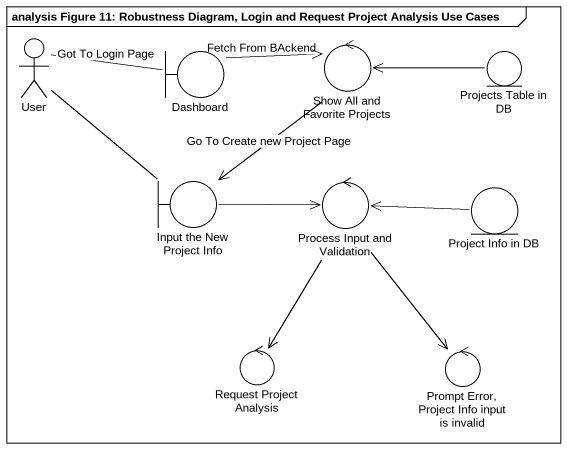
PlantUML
@startuml
mainframe analysis Figure 11: Robustness Diagram, Login and Request Project Analysis Use Cases
actor User
boundary Dashboard
control "Show All and Favorite Projects" as Show_All_and_Favorite
entity "Projects Table in DB" as Projects_Table_in_DB
boundary "Input the New Project Info" as Input_the_New_Project_Info
control "Process Input and Validation" as Process_Input_and_Validation
entity "Project Info in DB" as Project_Info_in_DB
control "Request Project Analysis" as Request_Project_Analysis
control "Prompt Error, Project Info input is invalid" as Prompt_Error_Project_Info
User -right- Dashboard : Got To Login Page
User -- Input_the_New_Project_Info
Dashboard -right-> Show_All_and_Favorite : Fetch From BAckend
Show_All_and_Favorite --> Input_the_New_Project_Info : Go To Create new Project Page
Projects_Table_in_DB -left-> Show_All_and_Favorite
Input_the_New_Project_Info -right-> Process_Input_and_Validation
Process_Input_and_Validation --> Request_Project_Analysis
Process_Input_and_Validation --> Prompt_Error_Project_Info
Project_Info_in_DB -left-> Process_Input_and_Validation
@enduml
